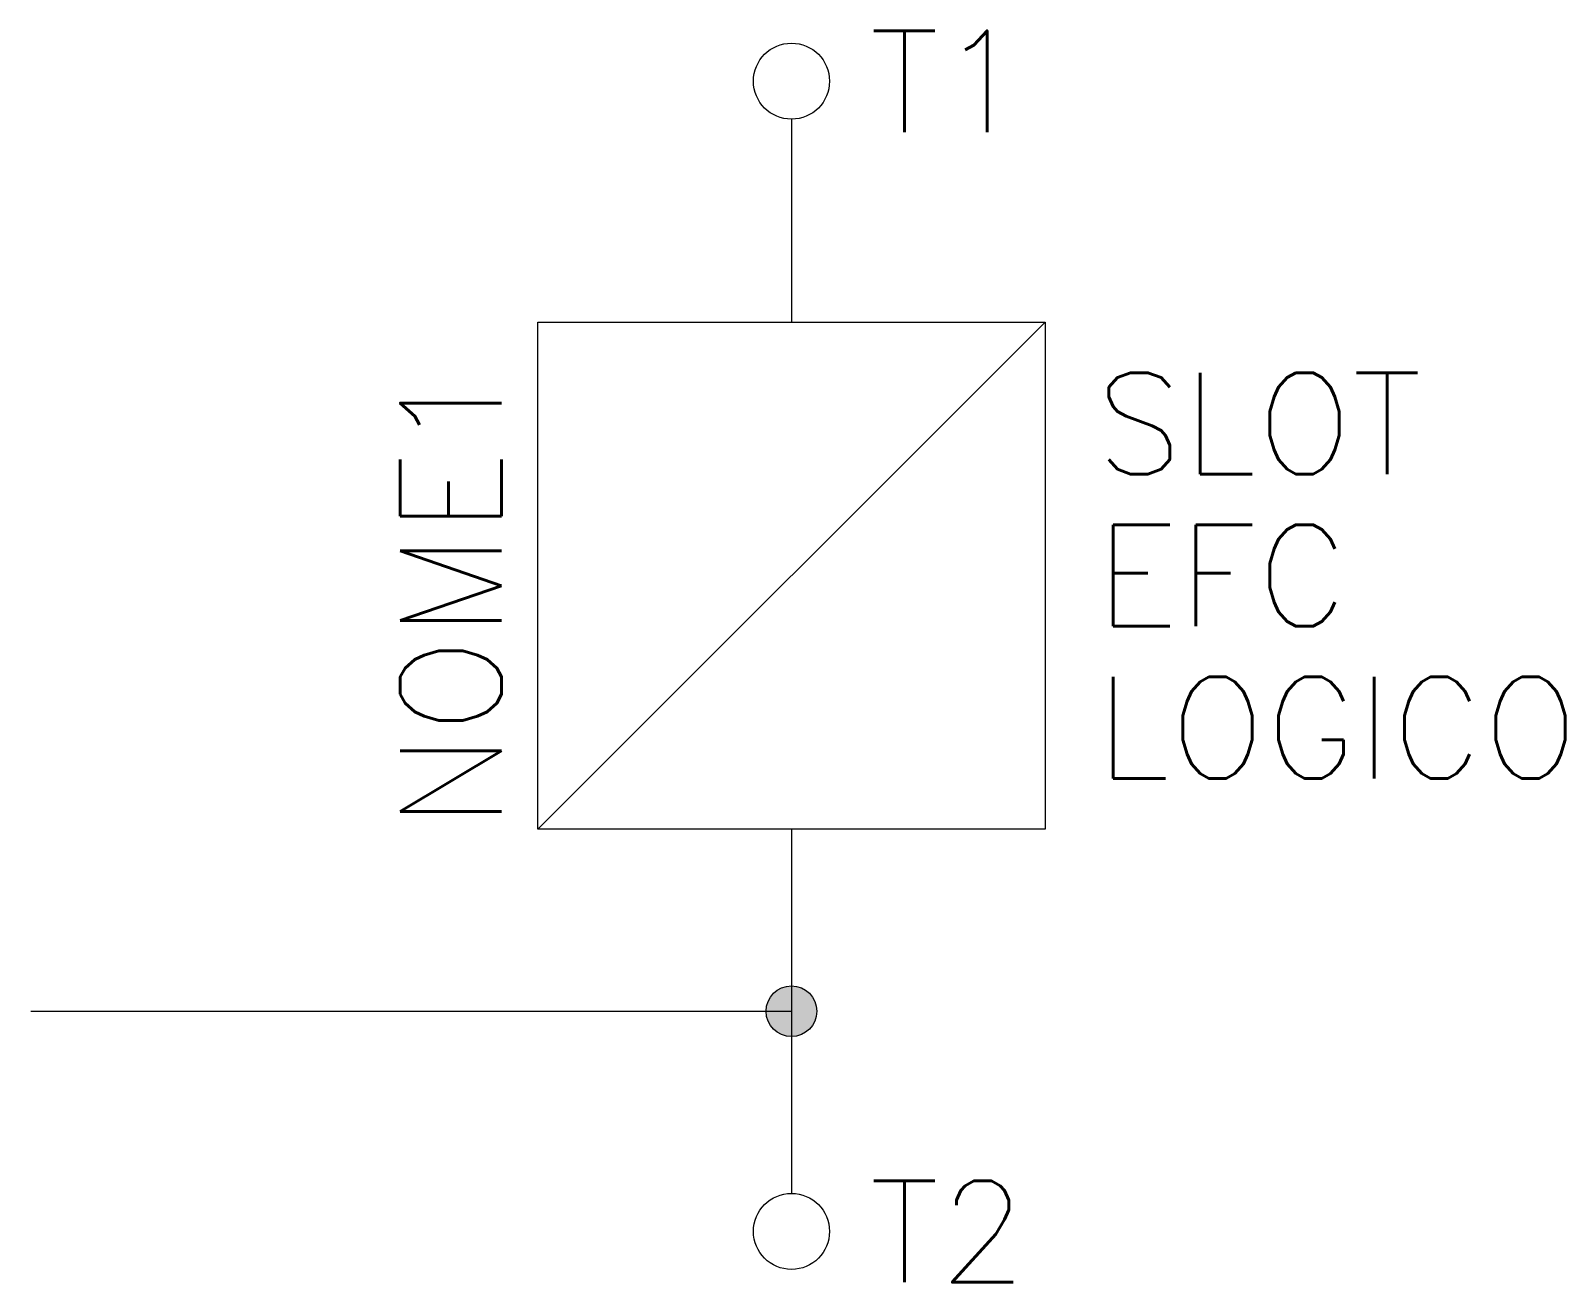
# Model space of a CAD drawing. Extents: x 235.1 to 265.4, y 166.9 to 191.5.
import ezdxf
from ezdxf.enums import TextEntityAlignment as Align

# ---------------------------------------------------------------- set-up
doc = ezdxf.new("R2010")
doc.units = 0
doc.header["$MEASUREMENT"] = 0
doc.layers.get('0').update_dxf_attribs({"linetype": 'CONTINUOUS'})
doc.styles.add('ROMANS', font='romans')

msp = doc.modelspace()

# ---------------------------------------------------------------- hatches: boundary and pattern name
msp.add_hatch(color=256).paths.add_polyline_path([(250.622, 172.204, 1), (249.622, 172.204, 1)])

# ---------------------------------------------------------------- linework, layer by layer
at = {"linetype": 'Continuous'}
for p, q in [((250.122, 189.797), (250.122, 185.797)), ((245.122, 175.797), (255.122, 185.797)), ((250.122, 175.797), (250.122, 168.612))]:
    msp.add_line(p, q, dxfattribs=at)
msp.add_line((235.122, 172.204), (250.122, 172.204))
msp.add_lwpolyline([(245.122, 185.797), (255.122, 185.797), (255.122, 175.797), (245.122, 175.797)], close=True, dxfattribs=at)
for centre in [(250.122, 190.547), (250.122, 167.862)]:
    msp.add_circle(centre, 0.75, dxfattribs=at)
msp.add_circle((250.122, 172.204), 0.5)

# ---------------------------------------------------------------- texts
at = {"lineweight": -3, "style": 'ROMANS'}
for tag, text, p in [('T1', 'T1', (251.663, 190.543)), ('EFC', '', (256.122, 180.797)), ('LOGICO', '', (256.122, 177.797)), ('T2', 'T2', (251.663, 167.858))]:
    msp.add_attdef(tag, text=text, height=2, dxfattribs=at).set_placement(p, align=Align.MIDDLE_LEFT)
at = {"lineweight": -3, "style": 'ROMANS', "flags": 1}
msp.add_attdef('SLOT', text='', height=2, dxfattribs=at).set_placement((256.122, 183.797), align=Align.MIDDLE_LEFT)
msp.add_attdef('NOME1', text='', height=2, rotation=90, dxfattribs=at).set_placement((243.407, 175.797), align=Align.MIDDLE_LEFT)

doc.saveas('drawing.dxf')
